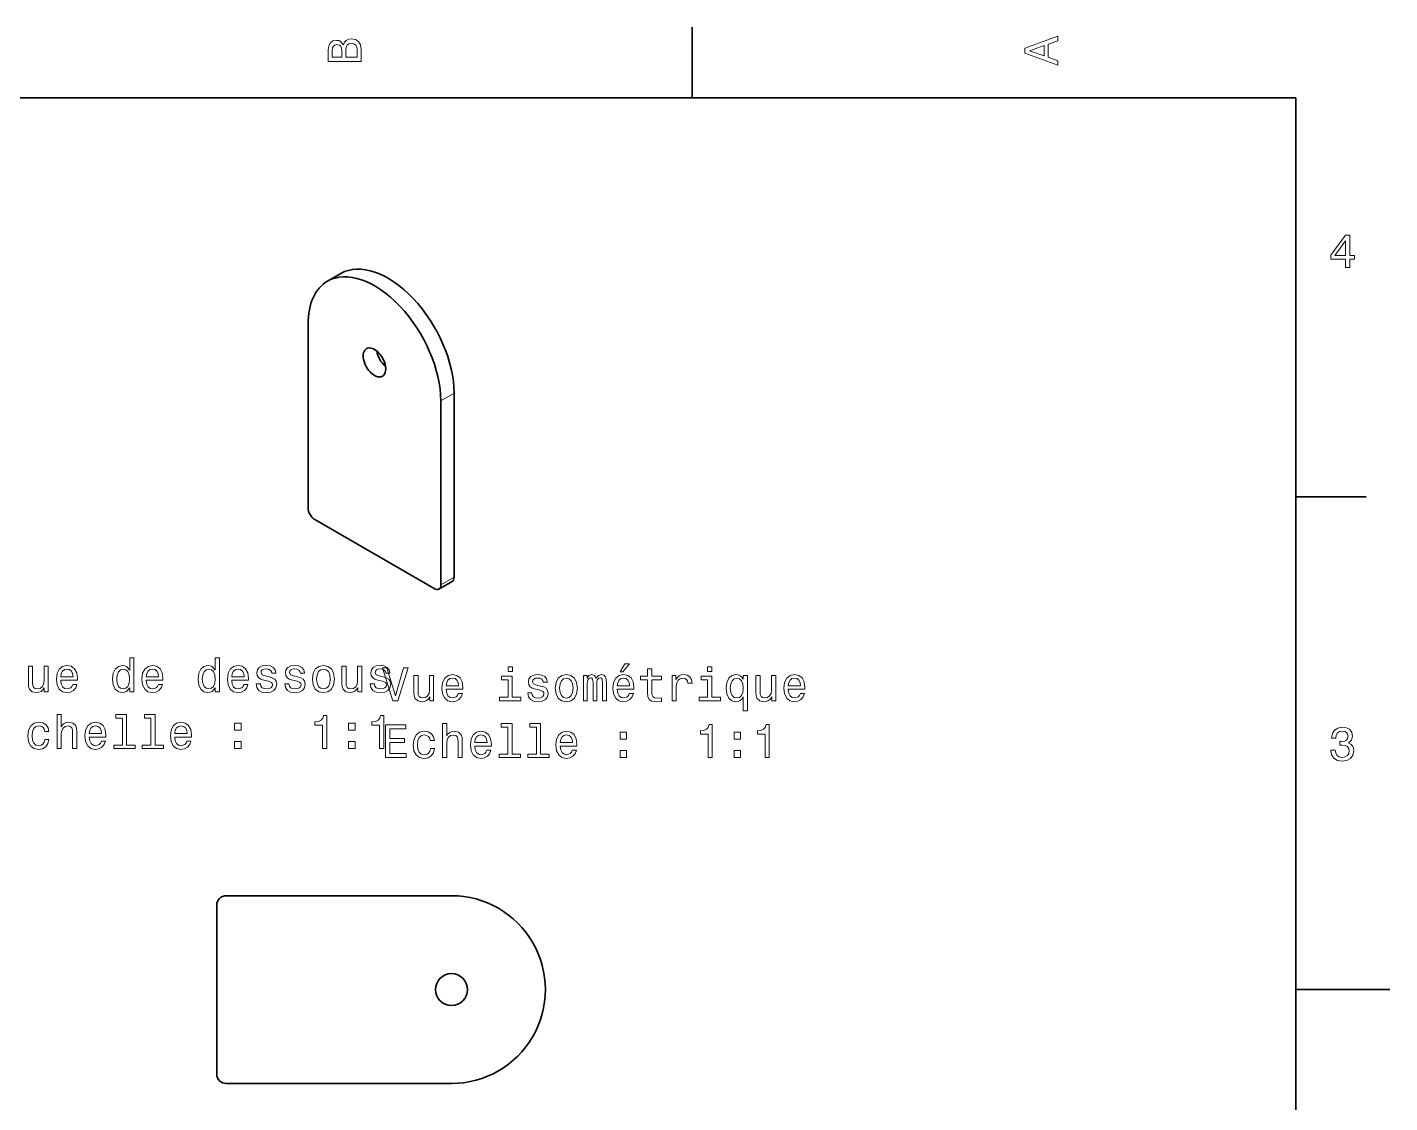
# Model space of a CAD drawing. Extents: x 0 to 297, y 0 to 210.
# Drawn here: x 151.9 to 297, y 93 to 207.5 of the extents above; entities that cross this region are included whole.
import ezdxf

# ---------------------------------------------------------------- set-up
doc = ezdxf.new("R2010")
doc.units = 0

msp = doc.modelspace()

# ---------------------------------------------------------------- linework, layer by layer
at = {"color": 7, "lineweight": 35, "ltscale": 0.1875}
for p, q in [((222.699997, 200), (222.699997, 207.5)), ((287, 157.5), (294.5, 157.5))]:
    msp.add_line(p, q, dxfattribs=at)
at = {"color": 7, "lineweight": 35}
for p, q in [((287, 200), (10, 200)), ((287, 10), (287, 200)), ((173.059586, 115.000015), (197.059586, 115.000015)), ((197.059586, 95.000015), (173.059586, 95.000015))]:
    msp.add_line(p, q, dxfattribs=at)
at = {"color": 7, "lineweight": 35, "ltscale": 0.040825}
for p, q in [((185.266693, 181.274933), (183.852478, 180.458435)), ((195.716446, 147.662018), (197.130661, 148.478516))]:
    msp.add_line(p, q, dxfattribs=at)
at = {"color": 7, "lineweight": 35, "ltscale": 0.489898}
for p, q in [((181.781418, 175.880676), (181.781418, 156.28476)), ((197.337769, 148.936295), (197.337769, 168.532196)), ((195.923553, 148.119797), (195.923553, 167.715698))]:
    msp.add_line(p, q, dxfattribs=at)
at = {"color": 7, "lineweight": 13, "ltscale": 0.040825}
for p, q in [((195.923553, 167.715698), (197.337769, 168.532196)), ((195.923553, 148.119797), (197.337769, 148.936295))]:
    msp.add_line(p, q, dxfattribs=at)
at = {"color": 7, "lineweight": 35, "ltscale": 0.367423}
msp.add_line((182.488525, 155.060013), (195.216446, 147.711548), dxfattribs=at)
at = {"color": 7, "lineweight": 35, "ltscale": 0.45}
msp.add_line((172.059586, 96.000015), (172.059586, 114.000015), dxfattribs=at)
at = {"color": 7, "lineweight": 35, "ltscale": 0.25}
msp.add_line((287, 105), (297, 105), dxfattribs=at)
at = {"color": 7, "lineweight": 13}
for points in [[(185.542007, 205.630417), (185.249496, 205.983429), (185.052811, 206.074219), (184.81073, 206.104477), (184.432495, 206.03891), (184.160156, 205.842224), (183.993729, 205.524506), (183.933212, 205.080704), (183.933212, 203.835022), (187.433212, 203.835022), (187.433212, 205.151306), (187.36261, 205.620331), (187.155838, 205.968307), (186.828018, 206.185165), (186.384216, 206.260818), (186.08667, 206.215424), (185.839554, 206.094391), (185.65799, 205.897705)], [(261.633209, 203.466858), (261.633209, 203.930847), (260.604401, 204.298996), (260.604401, 205.695969), (261.633209, 206.064133), (261.633209, 206.538193), (258.128174, 205.257217), (258.128174, 204.742798)], [(185.385666, 204.984879), (185.385666, 204.298996), (184.351807, 204.298996), (184.351807, 205.025223), (184.382065, 205.297562), (184.472839, 205.489197), (184.629181, 205.605194), (184.86116, 205.645538), (185.093155, 205.600143), (185.254532, 205.479111), (185.355408, 205.272339)], [(187.014618, 205.095825), (187.014618, 204.298996), (185.809296, 204.298996), (185.809296, 205.050446), (185.844589, 205.368164), (185.9505, 205.595108), (186.132065, 205.731277), (186.394302, 205.776657), (186.671692, 205.731277), (186.863327, 205.605194), (186.979324, 205.393372)], [(260.17572, 204.460388), (258.632477, 205), (260.17572, 205.539627)], [(292.277374, 181.916794), (292.731262, 181.916794), (292.731262, 182.784225), (293.23056, 182.784225), (293.23056, 183.187683), (292.731262, 183.187683), (292.731262, 185.341141), (292.272339, 185.341141), (290.739197, 183.228027), (290.739197, 182.784225), (292.277374, 182.784225)], [(291.162842, 183.187683), (292.277374, 184.756134), (292.277374, 183.187683)], [(154.097977, 139.434296), (153.654175, 139.434296), (153.654175, 137.870895), (153.603745, 137.507797), (153.457489, 137.245544), (153.230545, 137.084152), (152.932999, 137.033722), (152.695969, 137.074066), (152.544662, 137.195114), (152.458939, 137.401886), (152.438766, 137.694382), (152.438766, 139.434296), (151.994965, 139.434296), (151.994965, 137.654037), (152.010086, 137.295975), (152.105911, 136.998428), (152.398422, 136.726089), (152.867432, 136.630264), (153.119598, 136.665573), (153.336456, 136.756348), (153.523056, 136.912689), (153.674347, 137.139633), (153.674347, 136.726089), (154.097977, 136.726089)], [(155.434433, 137.951599), (157.209656, 137.951599), (157.214691, 138.158371), (157.134003, 138.738342), (156.912109, 139.172058), (156.559082, 139.434296), (156.090057, 139.530121), (155.631119, 139.42926), (155.278091, 139.146835), (155.051147, 138.687912), (154.970459, 138.082718), (155.046112, 137.462402), (155.273056, 137.008514), (155.621033, 136.726089), (156.074921, 136.630264), (156.468292, 136.695831), (156.791061, 136.867294), (157.028091, 137.139633), (157.164261, 137.502747), (156.72551, 137.502747), (156.63472, 137.30101), (156.503601, 137.149719), (156.130402, 137.028687), (155.842941, 137.084152), (155.626083, 137.260666), (155.484863, 137.548141), (155.434433, 137.936462)], [(162.782425, 137.144684), (162.782425, 136.726089), (163.226227, 136.726089), (163.226227, 140.347122), (162.78746, 140.347122), (162.78746, 139.020752), (162.44957, 139.404037), (162.242798, 139.494827), (162.005768, 139.530121), (161.577087, 139.42926), (161.244232, 139.146835), (161.027374, 138.692947), (160.951736, 138.082718), (161.027374, 137.472488), (161.244232, 137.01355), (161.577087, 136.726089), (162.005768, 136.630264), (162.242798, 136.665573), (162.454605, 136.756348)], [(164.542511, 137.951599), (166.317719, 137.951599), (166.322769, 138.158371), (166.242081, 138.738342), (166.020172, 139.172058), (165.667145, 139.434296), (165.19812, 139.530121), (164.739197, 139.42926), (164.386169, 139.146835), (164.159225, 138.687912), (164.078537, 138.082718), (164.154175, 137.462402), (164.381119, 137.008514), (164.729111, 136.726089), (165.182999, 136.630264), (165.57637, 136.695831), (165.899139, 136.867294), (166.136169, 137.139633), (166.272339, 137.502747), (165.833572, 137.502747), (165.742798, 137.30101), (165.611664, 137.149719), (165.23848, 137.028687), (164.951004, 137.084152), (164.734146, 137.260666), (164.592941, 137.548141), (164.542511, 137.936462)], [(171.890488, 137.144684), (171.890488, 136.726089), (172.33429, 136.726089), (172.33429, 140.347122), (171.895538, 140.347122), (171.895538, 139.020752), (171.557632, 139.404037), (171.350861, 139.494827), (171.113831, 139.530121), (170.685165, 139.42926), (170.35231, 139.146835), (170.135452, 138.692947), (170.059799, 138.082718), (170.135452, 137.472488), (170.35231, 137.01355), (170.685165, 136.726089), (171.113831, 136.630264), (171.350861, 136.665573), (171.562683, 136.756348)], [(173.650574, 137.951599), (175.425797, 137.951599), (175.430832, 138.158371), (175.350143, 138.738342), (175.128235, 139.172058), (174.775223, 139.434296), (174.306198, 139.530121), (173.84726, 139.42926), (173.494232, 139.146835), (173.267288, 138.687912), (173.1866, 138.082718), (173.262253, 137.462402), (173.489197, 137.008514), (173.837173, 136.726089), (174.291061, 136.630264), (174.684433, 136.695831), (175.007202, 136.867294), (175.244232, 137.139633), (175.380402, 137.502747), (174.94165, 137.502747), (174.850861, 137.30101), (174.719742, 137.149719), (174.346542, 137.028687), (174.059082, 137.084152), (173.842224, 137.260666), (173.701004, 137.548141), (173.650574, 137.936462)], [(177.624634, 138.304626), (177.195969, 138.405487), (176.878235, 138.521484), (176.772339, 138.758514), (176.802597, 138.924942), (176.908508, 139.045975), (177.079971, 139.121628), (177.327087, 139.151886), (177.564117, 139.121628), (177.750717, 139.030838), (177.871765, 138.894684), (177.922195, 138.71312), (178.355911, 138.71312), (178.355911, 138.723206), (178.280258, 139.05101), (178.073486, 139.308228), (177.750717, 139.469604), (177.327087, 139.530121), (176.898407, 139.469604), (176.585739, 139.303177), (176.389053, 139.056061), (176.328522, 138.743378), (176.373917, 138.440781), (176.515137, 138.228973), (176.747116, 138.077667), (177.085022, 137.971771), (177.579254, 137.850723), (177.881836, 137.724655), (177.96254, 137.623779), (177.992798, 137.472488), (177.947403, 137.285889), (177.82637, 137.144684), (177.629684, 137.053894), (177.367432, 137.023636), (177.090057, 137.053894), (176.888336, 137.159805), (176.752167, 137.331284), (176.696686, 137.568314), (176.268005, 137.568314), (176.338623, 137.164856), (176.545395, 136.872345), (176.873199, 136.695831), (177.327087, 136.630264), (177.801147, 136.695831), (178.149139, 136.872345), (178.360947, 137.15477), (178.4366, 137.522919), (178.381119, 137.840637), (178.224777, 138.057495), (177.967575, 138.198715)], [(180.66066, 138.304626), (180.231995, 138.405487), (179.914261, 138.521484), (179.80835, 138.758514), (179.838623, 138.924942), (179.944519, 139.045975), (180.115997, 139.121628), (180.363113, 139.151886), (180.600143, 139.121628), (180.786743, 139.030838), (180.907776, 138.894684), (180.958221, 138.71312), (181.391937, 138.71312), (181.391937, 138.723206), (181.316284, 139.05101), (181.109512, 139.308228), (180.786743, 139.469604), (180.363113, 139.530121), (179.934433, 139.469604), (179.621765, 139.303177), (179.425079, 139.056061), (179.364548, 138.743378), (179.409943, 138.440781), (179.551147, 138.228973), (179.783142, 138.077667), (180.121033, 137.971771), (180.615265, 137.850723), (180.917862, 137.724655), (180.998566, 137.623779), (181.028809, 137.472488), (180.983429, 137.285889), (180.862396, 137.144684), (180.66571, 137.053894), (180.403458, 137.023636), (180.126083, 137.053894), (179.924347, 137.159805), (179.788177, 137.331284), (179.732712, 137.568314), (179.304031, 137.568314), (179.374634, 137.164856), (179.581406, 136.872345), (179.909225, 136.695831), (180.363113, 136.630264), (180.837173, 136.695831), (181.18515, 136.872345), (181.396973, 137.15477), (181.472626, 137.522919), (181.417145, 137.840637), (181.260803, 138.057495), (181.003601, 138.198715)], [(182.239197, 138.077667), (182.319885, 137.462402), (182.55188, 137.008514), (182.920029, 136.726089), (183.414261, 136.630264), (183.903458, 136.726089), (184.271606, 137.003464), (184.503601, 137.457352), (184.58934, 138.077667), (184.503601, 138.692947), (184.271606, 139.151886), (183.903458, 139.42926), (183.414261, 139.530121), (182.920029, 139.42926), (182.55188, 139.146835), (182.319885, 138.692947)], [(187.494232, 139.434296), (187.05043, 139.434296), (187.05043, 137.870895), (187, 137.507797), (186.853745, 137.245544), (186.626801, 137.084152), (186.329254, 137.033722), (186.092224, 137.074066), (185.940918, 137.195114), (185.855179, 137.401886), (185.835007, 137.694382), (185.835007, 139.434296), (185.391205, 139.434296), (185.391205, 137.654037), (185.406342, 137.295975), (185.502167, 136.998428), (185.794662, 136.726089), (186.263687, 136.630264), (186.515839, 136.665573), (186.732712, 136.756348), (186.919312, 136.912689), (187.070602, 137.139633), (187.070602, 136.726089), (187.494232, 136.726089)], [(189.768738, 138.304626), (189.340057, 138.405487), (189.022339, 138.521484), (188.916428, 138.758514), (188.946686, 138.924942), (189.052582, 139.045975), (189.22406, 139.121628), (189.471176, 139.151886), (189.708206, 139.121628), (189.894806, 139.030838), (190.015839, 138.894684), (190.066284, 138.71312), (190.5, 138.71312), (190.5, 138.723206), (190.424347, 139.05101), (190.217575, 139.308228), (189.894806, 139.469604), (189.471176, 139.530121), (189.042511, 139.469604), (188.729828, 139.303177), (188.533142, 139.056061), (188.472626, 138.743378), (188.518005, 138.440781), (188.65921, 138.228973), (188.891205, 138.077667), (189.229095, 137.971771), (189.723343, 137.850723), (190.02594, 137.724655), (190.106628, 137.623779), (190.136887, 137.472488), (190.091492, 137.285889), (189.970459, 137.144684), (189.773773, 137.053894), (189.51152, 137.023636), (189.234146, 137.053894), (189.03241, 137.159805), (188.896255, 137.331284), (188.840775, 137.568314), (188.412109, 137.568314), (188.482697, 137.164856), (188.689484, 136.872345), (189.017288, 136.695831), (189.471176, 136.630264), (189.945236, 136.695831), (190.293228, 136.872345), (190.505035, 137.15477), (190.580688, 137.522919), (190.525208, 137.840637), (190.368866, 138.057495), (190.111664, 138.198715)], [(203.5495, 139.379578), (203.080475, 139.379578), (203.080475, 138.875259), (203.5495, 138.875259)], [(215.017792, 138.834915), (215.315353, 138.834915), (216.016357, 139.692261), (215.522125, 139.692261)], [(224.801666, 139.379578), (224.332642, 139.379578), (224.332642, 138.875259), (224.801666, 138.875259)], [(155.434433, 138.324799), (155.489914, 138.672775), (155.626083, 138.929977), (155.832855, 139.086319), (156.105194, 139.1418), (156.372482, 139.086319), (156.579254, 138.929977), (156.705338, 138.672775), (156.750717, 138.324799)], [(162.081406, 139.131714), (162.373917, 139.061096), (162.595825, 138.86441), (162.726944, 138.536606), (162.777374, 138.082718), (162.726944, 137.623779), (162.595825, 137.295975), (162.373917, 137.094238), (162.081406, 137.028687), (161.804031, 137.094238), (161.592224, 137.295975), (161.451004, 137.62883), (161.405624, 138.082718), (161.451004, 138.53157), (161.592224, 138.859375), (161.804031, 139.061096)], [(164.542511, 138.324799), (164.597977, 138.672775), (164.734146, 138.929977), (164.940918, 139.086319), (165.213257, 139.1418), (165.480545, 139.086319), (165.687317, 138.929977), (165.8134, 138.672775), (165.858795, 138.324799)], [(171.189484, 139.131714), (171.481995, 139.061096), (171.703888, 138.86441), (171.835022, 138.536606), (171.885452, 138.082718), (171.835022, 137.623779), (171.703888, 137.295975), (171.481995, 137.094238), (171.189484, 137.028687), (170.912109, 137.094238), (170.700287, 137.295975), (170.559082, 137.62883), (170.513687, 138.082718), (170.559082, 138.53157), (170.700287, 138.859375), (170.912109, 139.061096)], [(173.650574, 138.324799), (173.706055, 138.672775), (173.842224, 138.929977), (174.048996, 139.086319), (174.32132, 139.1418), (174.588623, 139.086319), (174.795395, 138.929977), (174.921478, 138.672775), (174.966858, 138.324799)], [(182.693085, 138.082718), (182.738464, 138.536606), (182.879684, 138.86441), (183.106628, 139.066147), (183.414261, 139.136749), (183.716858, 139.066147), (183.943802, 138.869461), (184.085022, 138.536606), (184.135437, 138.082718), (184.085022, 137.623779), (183.943802, 137.290924), (183.716858, 137.089203), (183.414261, 137.023636), (183.106628, 137.089203), (182.879684, 137.290924), (182.738464, 137.623779)], [(191.955124, 139.263596), (191.077591, 136.283035), (190.174866, 139.263596), (189.695755, 139.263596), (190.825439, 135.758545), (191.329758, 135.758545), (192.434219, 139.263596)], [(195.157562, 138.466751), (194.71376, 138.466751), (194.71376, 136.903351), (194.66333, 136.540253), (194.517075, 136.278), (194.290131, 136.116608), (193.992584, 136.066177), (193.755554, 136.106522), (193.604248, 136.22757), (193.518524, 136.434341), (193.498352, 136.726837), (193.498352, 138.466751), (193.054535, 138.466751), (193.054535, 136.686493), (193.069672, 136.32843), (193.165497, 136.030884), (193.458008, 135.758545), (193.927017, 135.66272), (194.179184, 135.698029), (194.396042, 135.788803), (194.582642, 135.945145), (194.733932, 136.172089), (194.733932, 135.758545), (195.157562, 135.758545)], [(196.494019, 136.984055), (198.269241, 136.984055), (198.274277, 137.190826), (198.193588, 137.770798), (197.971695, 138.204514), (197.618668, 138.466751), (197.149643, 138.562576), (196.690704, 138.461716), (196.337677, 138.179291), (196.110733, 137.720367), (196.030045, 137.115173), (196.105698, 136.494858), (196.332642, 136.04097), (196.680618, 135.758545), (197.134521, 135.66272), (197.527893, 135.728287), (197.850647, 135.89975), (198.087677, 136.172089), (198.223846, 136.535202), (197.785095, 136.535202), (197.694305, 136.333466), (197.563187, 136.182175), (197.189987, 136.061142), (196.902527, 136.116608), (196.685669, 136.293121), (196.544449, 136.580597), (196.494019, 136.968918)], [(196.494019, 137.357254), (196.5495, 137.705231), (196.685669, 137.962433), (196.892441, 138.118774), (197.16478, 138.174255), (197.432068, 138.118774), (197.63884, 137.962433), (197.764923, 137.705231), (197.810303, 137.357254)], [(203.534363, 136.131744), (203.534363, 138.375977), (202.394592, 138.375977), (202.394592, 137.997742), (203.090561, 137.997742), (203.090561, 136.131744), (202.182785, 136.131744), (202.182785, 135.758545), (204.45224, 135.758545), (204.45224, 136.131744)], [(206.540131, 137.337082), (206.111465, 137.437943), (205.793732, 137.55394), (205.687836, 137.79097), (205.718094, 137.957397), (205.82399, 138.07843), (205.995468, 138.154083), (206.242584, 138.184341), (206.479614, 138.154083), (206.666214, 138.063293), (206.787247, 137.927139), (206.837677, 137.745575), (207.271408, 137.745575), (207.271408, 137.755661), (207.195755, 138.083466), (206.988983, 138.340683), (206.666214, 138.50206), (206.242584, 138.562576), (205.813904, 138.50206), (205.501221, 138.335632), (205.304535, 138.088516), (205.244019, 137.775833), (205.289413, 137.473236), (205.430618, 137.261429), (205.662613, 137.110123), (206.000504, 137.004227), (206.494751, 136.883179), (206.797333, 136.757111), (206.878021, 136.656235), (206.908295, 136.504944), (206.8629, 136.318344), (206.741867, 136.177139), (206.545181, 136.086349), (206.282928, 136.056091), (206.005554, 136.086349), (205.803818, 136.192261), (205.667664, 136.363739), (205.612183, 136.600769), (205.183502, 136.600769), (205.254105, 136.197311), (205.460876, 135.9048), (205.788696, 135.728287), (206.242584, 135.66272), (206.716644, 135.728287), (207.064636, 135.9048), (207.276443, 136.187225), (207.352097, 136.555374), (207.296616, 136.873093), (207.140274, 137.089951), (206.883072, 137.231171)], [(208.118668, 137.110123), (208.199356, 136.494858), (208.431335, 136.04097), (208.7995, 135.758545), (209.293732, 135.66272), (209.782928, 135.758545), (210.151093, 136.035919), (210.383072, 136.489807), (210.468811, 137.110123), (210.383072, 137.725403), (210.151093, 138.184341), (209.782928, 138.461716), (209.293732, 138.562576), (208.7995, 138.461716), (208.431335, 138.179291), (208.199356, 137.725403)], [(208.572556, 137.115173), (208.61795, 137.569061), (208.759155, 137.896881), (208.986099, 138.098602), (209.293732, 138.169205), (209.596329, 138.098602), (209.823273, 137.901917), (209.964478, 137.569061), (210.014923, 137.115173), (209.964478, 136.656235), (209.823273, 136.32338), (209.596329, 136.121658), (209.293732, 136.056091), (208.986099, 136.121658), (208.759155, 136.32338), (208.61795, 136.656235)], [(211.109299, 135.758545), (211.517807, 135.758545), (211.517807, 137.569061), (211.543015, 137.8414), (211.618668, 138.038086), (211.734665, 138.154083), (211.885956, 138.199463), (212.006989, 138.159119), (212.087677, 138.058258), (212.128036, 137.88678), (212.143158, 137.659836), (212.143158, 135.758545), (212.526443, 135.758545), (212.526443, 137.569061), (212.551666, 137.836349), (212.627304, 138.033035), (212.748352, 138.154083), (212.899643, 138.199463), (213.020676, 138.159119), (213.101379, 138.058258), (213.15181, 137.659836), (213.15181, 135.758545), (213.560303, 135.758545), (213.560303, 137.629578), (213.535095, 138.017914), (213.454407, 138.31546), (213.293015, 138.497025), (213.030762, 138.562576), (212.723129, 138.461716), (212.486099, 138.169205), (212.2995, 138.456665), (211.986816, 138.562576), (211.699356, 138.461716), (211.50267, 138.179291), (211.50267, 138.466751), (211.109299, 138.466751)], [(214.710159, 136.984055), (216.485382, 136.984055), (216.490417, 137.190826), (216.409729, 137.770798), (216.187836, 138.204514), (215.834808, 138.466751), (215.365784, 138.562576), (214.906845, 138.461716), (214.553818, 138.179291), (214.326874, 137.720367), (214.246185, 137.115173), (214.321838, 136.494858), (214.548782, 136.04097), (214.896759, 135.758545), (215.350647, 135.66272), (215.744019, 135.728287), (216.066788, 135.89975), (216.303818, 136.172089), (216.439987, 136.535202), (216.001221, 136.535202), (215.910446, 136.333466), (215.779327, 136.182175), (215.406128, 136.061142), (215.118668, 136.116608), (214.90181, 136.293121), (214.76059, 136.580597), (214.710159, 136.968918)], [(214.710159, 137.357254), (214.76564, 137.705231), (214.90181, 137.962433), (215.108582, 138.118774), (215.38092, 138.174255), (215.648209, 138.118774), (215.85498, 137.962433), (215.981049, 137.705231), (216.026443, 137.357254)], [(217.952957, 137.997742), (217.952957, 136.641113), (217.983215, 136.202347), (218.12442, 135.89975), (218.406845, 135.723236), (218.885956, 135.66272), (219.410446, 135.687943), (219.410446, 136.071228), (219.027161, 136.04097), (218.679184, 136.081314), (218.492584, 136.207397), (218.411896, 136.419205), (218.396759, 136.716751), (218.396759, 137.997742), (219.410446, 137.997742), (219.410446, 138.375977), (218.396759, 138.375977), (218.396759, 139.16777), (217.952957, 139.16777), (217.952957, 138.375977), (217.186386, 138.375977), (217.186386, 137.997742)], [(220.560303, 135.758545), (221.004105, 135.758545), (221.004105, 137.306808), (221.0495, 137.680008), (221.185669, 137.947311), (221.407562, 138.108688), (221.705109, 138.164169), (221.927017, 138.12886), (222.093445, 138.028), (222.194305, 137.856522), (222.229614, 137.624542), (222.678467, 137.624542), (222.61795, 138.033035), (222.451508, 138.325546), (222.174133, 138.50206), (221.795898, 138.562576), (221.538696, 138.522232), (221.316788, 138.421371), (221.120102, 138.249893), (220.96376, 138.017914), (220.96376, 138.466751), (220.560303, 138.466751)], [(224.78653, 136.131744), (224.78653, 138.375977), (223.646759, 138.375977), (223.646759, 137.997742), (224.342728, 137.997742), (224.342728, 136.131744), (223.434937, 136.131744), (223.434937, 135.758545), (225.704391, 135.758545), (225.704391, 136.131744)], [(228.130188, 138.048172), (227.973846, 138.275116), (227.797333, 138.436493), (227.590561, 138.527283), (227.353531, 138.562576), (226.924866, 138.461716), (226.59201, 138.179291), (226.375153, 137.725403), (226.2995, 137.115173), (226.375153, 136.499893), (226.59201, 136.046005), (226.924866, 135.758545), (227.353531, 135.66272), (227.590561, 135.692978), (227.792297, 135.778717), (227.968811, 135.935059), (228.130188, 136.172089), (228.130188, 134.709549), (228.57399, 134.709549), (228.57399, 138.466751), (228.130188, 138.466751)], [(226.753387, 137.115173), (226.798767, 137.564026), (226.939987, 137.89183), (227.151794, 138.093567), (227.429184, 138.164169), (227.72168, 138.093567), (227.943588, 137.896881), (228.074707, 137.569061), (228.125153, 137.115173), (228.074707, 136.656235), (227.943588, 136.32843), (227.72168, 136.126694), (227.429184, 136.061142), (227.151794, 136.126694), (226.939987, 136.32843), (226.798767, 136.661285)], [(231.589844, 138.466751), (231.146042, 138.466751), (231.146042, 136.903351), (231.095612, 136.540253), (230.949356, 136.278), (230.722412, 136.116608), (230.42485, 136.066177), (230.18782, 136.106522), (230.03653, 136.22757), (229.95079, 136.434341), (229.930618, 136.726837), (229.930618, 138.466751), (229.486816, 138.466751), (229.486816, 136.686493), (229.501953, 136.32843), (229.597763, 136.030884), (229.890274, 135.758545), (230.359299, 135.66272), (230.61145, 135.698029), (230.828308, 135.788803), (231.014908, 135.945145), (231.166214, 136.172089), (231.166214, 135.758545), (231.589844, 135.758545)], [(232.9263, 136.984055), (234.701508, 136.984055), (234.706558, 137.190826), (234.625854, 137.770798), (234.403961, 138.204514), (234.050934, 138.466751), (233.581909, 138.562576), (233.122986, 138.461716), (232.769958, 138.179291), (232.543015, 137.720367), (232.462311, 137.115173), (232.537964, 136.494858), (232.764908, 136.04097), (233.1129, 135.758545), (233.566788, 135.66272), (233.960159, 135.728287), (234.282928, 135.89975), (234.519958, 136.172089), (234.656128, 136.535202), (234.217361, 136.535202), (234.126587, 136.333466), (233.995453, 136.182175), (233.622253, 136.061142), (233.334793, 136.116608), (233.117935, 136.293121), (232.97673, 136.580597), (232.9263, 136.968918)], [(232.9263, 137.357254), (232.981766, 137.705231), (233.117935, 137.962433), (233.324707, 138.118774), (233.597046, 138.174255), (233.864334, 138.118774), (234.071106, 137.962433), (234.197189, 137.705231), (234.242584, 137.357254)], [(155.046112, 130.67926), (155.489914, 130.67926), (155.489914, 132.242661), (155.535309, 132.600723), (155.681549, 132.862976), (155.908508, 133.024368), (156.21109, 133.084885), (156.453171, 133.034454), (156.604462, 132.898285), (156.680115, 132.671341), (156.705338, 132.368744), (156.705338, 130.67926), (157.149139, 130.67926), (157.149139, 132.459518), (157.128967, 132.817596), (157.038177, 133.115143), (156.740631, 133.387466), (156.276657, 133.483292), (156.02449, 133.447998), (155.807632, 133.352173), (155.626083, 133.200867), (155.489914, 132.994095), (155.489914, 134.300293), (155.046112, 134.300293)], [(162.000717, 133.927094), (162.000717, 131.05246), (161.087891, 131.05246), (161.087891, 130.67926), (163.35231, 130.67926), (163.35231, 131.05246), (162.444519, 131.05246), (162.444519, 134.300293), (161.304749, 134.300293), (161.304749, 133.927094)], [(165.036743, 133.927094), (165.036743, 131.05246), (164.123917, 131.05246), (164.123917, 130.67926), (166.388336, 130.67926), (166.388336, 131.05246), (165.480545, 131.05246), (165.480545, 134.300293), (164.340775, 134.300293), (164.340775, 133.927094)], [(183.323486, 130.67926), (183.78241, 130.67926), (183.78241, 134.204483), (183.439484, 134.204483), (183.348694, 133.896835), (183.167145, 133.690063), (182.889771, 133.569031), (182.506485, 133.528687), (182.506485, 133.170609), (183.323486, 133.170609)], [(189.395538, 130.67926), (189.854462, 130.67926), (189.854462, 134.204483), (189.51152, 134.204483), (189.420746, 133.896835), (189.239197, 133.690063), (188.961807, 133.569031), (188.578522, 133.528687), (188.578522, 133.170609), (189.395538, 133.170609)], [(153.734863, 132.489777), (154.17363, 132.489777), (154.082855, 132.893234), (153.865997, 133.210968), (153.528091, 133.407654), (153.08934, 133.483292), (152.605194, 133.382431), (152.23703, 133.100006), (152.005051, 132.641083), (151.924347, 132.025803), (152, 131.415573), (152.226944, 130.961685), (152.585022, 130.67926), (153.074203, 130.583435), (153.507919, 130.659088), (153.845825, 130.870895), (154.077805, 131.203751), (154.17868, 131.647552), (153.755051, 131.647552), (153.679398, 131.365143), (153.538177, 131.15332), (153.336456, 131.022202), (153.08934, 130.981857), (152.781708, 131.047409), (152.559799, 131.249146), (152.42363, 131.57695), (152.378235, 132.040924), (152.42363, 132.494827), (152.564835, 132.822632), (152.791794, 133.024368), (153.08934, 133.094971), (153.351578, 133.049576), (153.548279, 132.933578), (153.679398, 132.741943)], [(158.470459, 131.90477), (160.245682, 131.90477), (160.250717, 132.111542), (160.170029, 132.691513), (159.94812, 133.125229), (159.595108, 133.387466), (159.126083, 133.483292), (158.667145, 133.382431), (158.314117, 133.100006), (158.087173, 132.641083), (158.006485, 132.035889), (158.082138, 131.415573), (158.309082, 130.961685), (158.657059, 130.67926), (159.110947, 130.583435), (159.504318, 130.649002), (159.827087, 130.820465), (160.064117, 131.092804), (160.200287, 131.455917), (159.761536, 131.455917), (159.670746, 131.254181), (159.539627, 131.10289), (159.166428, 130.981857), (158.878967, 131.037323), (158.662109, 131.213837), (158.520889, 131.501312), (158.470459, 131.889633)], [(158.470459, 132.277969), (158.52594, 132.625946), (158.662109, 132.883148), (158.868881, 133.03949), (159.141205, 133.094971), (159.408508, 133.03949), (159.61528, 132.883148), (159.741348, 132.625946), (159.786743, 132.277969)], [(167.578537, 131.90477), (169.353745, 131.90477), (169.358795, 132.111542), (169.278107, 132.691513), (169.056198, 133.125229), (168.703171, 133.387466), (168.234146, 133.483292), (167.775223, 133.382431), (167.422195, 133.100006), (167.195251, 132.641083), (167.114548, 132.035889), (167.190201, 131.415573), (167.417145, 130.961685), (167.765137, 130.67926), (168.219025, 130.583435), (168.612396, 130.649002), (168.935165, 130.820465), (169.172195, 131.092804), (169.30835, 131.455917), (168.869598, 131.455917), (168.778824, 131.254181), (168.64769, 131.10289), (168.27449, 130.981857), (167.98703, 131.037323), (167.770172, 131.213837), (167.628967, 131.501312), (167.578537, 131.889633)], [(167.578537, 132.277969), (167.634003, 132.625946), (167.770172, 132.883148), (167.976944, 133.03949), (168.249283, 133.094971), (168.516571, 133.03949), (168.723343, 132.883148), (168.849426, 132.625946), (168.894806, 132.277969)], [(173.958221, 132.636032), (174.654175, 132.636032), (174.654175, 133.387466), (173.958221, 133.387466)], [(186.102295, 132.636032), (186.798264, 132.636032), (186.798264, 133.387466), (186.102295, 133.387466)], [(190.018524, 129.711716), (192.237534, 129.711716), (192.237534, 130.135345), (190.482498, 130.135345), (190.482498, 131.320511), (192.045898, 131.320511), (192.045898, 131.73909), (190.482498, 131.73909), (190.482498, 132.788086), (192.197189, 132.788086), (192.197189, 133.211716), (190.018524, 133.211716)], [(194.794449, 131.522232), (195.233215, 131.522232), (195.142441, 131.92569), (194.925583, 132.243423), (194.587677, 132.440109), (194.148926, 132.515747), (193.66478, 132.414886), (193.296616, 132.132462), (193.064636, 131.673538), (192.983932, 131.058258), (193.059586, 130.448029), (193.28653, 129.994141), (193.644592, 129.711716), (194.133789, 129.615891), (194.567505, 129.691544), (194.905411, 129.903351), (195.13739, 130.236206), (195.238266, 130.680008), (194.814636, 130.680008), (194.738983, 130.397598), (194.597763, 130.185776), (194.396042, 130.054657), (194.148926, 130.014313), (193.841293, 130.079865), (193.619385, 130.281601), (193.483215, 130.609406), (193.43782, 131.073395), (193.483215, 131.527283), (193.62442, 131.855087), (193.851379, 132.056824), (194.148926, 132.127426), (194.411163, 132.082031), (194.607849, 131.966034), (194.738983, 131.774399)], [(196.105698, 129.711716), (196.5495, 129.711716), (196.5495, 131.275116), (196.594894, 131.633179), (196.741135, 131.895432), (196.968094, 132.056824), (197.270676, 132.11734), (197.512756, 132.06691), (197.664047, 131.93074), (197.7397, 131.703796), (197.764923, 131.401199), (197.764923, 129.711716), (198.208725, 129.711716), (198.208725, 131.491974), (198.188553, 131.850037), (198.097763, 132.147598), (197.800217, 132.419922), (197.336243, 132.515747), (197.084076, 132.480453), (196.867218, 132.384628), (196.685669, 132.233322), (196.5495, 132.02655), (196.5495, 133.332748), (196.105698, 133.332748)], [(199.530045, 130.937225), (201.305267, 130.937225), (201.310303, 131.143997), (201.229614, 131.723969), (201.007706, 132.157684), (200.654694, 132.419922), (200.185669, 132.515747), (199.72673, 132.414886), (199.373703, 132.132462), (199.146759, 131.673538), (199.066071, 131.068344), (199.141724, 130.448029), (199.368668, 129.994141), (199.716644, 129.711716), (200.170532, 129.615891), (200.563904, 129.681458), (200.886673, 129.852921), (201.123703, 130.125259), (201.259872, 130.488373), (200.821106, 130.488373), (200.730331, 130.286636), (200.599213, 130.135345), (200.226013, 130.014313), (199.938553, 130.069778), (199.721695, 130.246292), (199.580475, 130.533768), (199.530045, 130.922089)], [(199.530045, 131.310425), (199.585526, 131.658401), (199.721695, 131.915604), (199.928467, 132.071945), (200.20079, 132.127426), (200.468094, 132.071945), (200.674866, 131.915604), (200.800934, 131.658401), (200.846329, 131.310425)], [(203.060303, 132.959549), (203.060303, 130.084915), (202.147476, 130.084915), (202.147476, 129.711716), (204.411896, 129.711716), (204.411896, 130.084915), (203.504105, 130.084915), (203.504105, 133.332748), (202.364334, 133.332748), (202.364334, 132.959549)], [(206.096329, 132.959549), (206.096329, 130.084915), (205.183502, 130.084915), (205.183502, 129.711716), (207.447906, 129.711716), (207.447906, 130.084915), (206.540131, 130.084915), (206.540131, 133.332748), (205.40036, 133.332748), (205.40036, 132.959549)], [(208.638123, 130.937225), (210.41333, 130.937225), (210.418381, 131.143997), (210.337677, 131.723969), (210.115784, 132.157684), (209.762756, 132.419922), (209.293732, 132.515747), (208.834808, 132.414886), (208.481781, 132.132462), (208.254837, 131.673538), (208.174133, 131.068344), (208.249786, 130.448029), (208.47673, 129.994141), (208.824722, 129.711716), (209.27861, 129.615891), (209.671982, 129.681458), (209.994751, 129.852921), (210.231781, 130.125259), (210.36795, 130.488373), (209.929184, 130.488373), (209.838409, 130.286636), (209.707275, 130.135345), (209.334076, 130.014313), (209.046616, 130.069778), (208.829758, 130.246292), (208.688553, 130.533768), (208.638123, 130.922089)], [(208.638123, 131.310425), (208.693588, 131.658401), (208.829758, 131.915604), (209.03653, 132.071945), (209.308868, 132.127426), (209.576157, 132.071945), (209.782928, 131.915604), (209.909012, 131.658401), (209.954407, 131.310425)], [(215.017792, 131.668488), (215.71376, 131.668488), (215.71376, 132.419922), (215.017792, 132.419922)], [(224.383072, 129.711716), (224.84201, 129.711716), (224.84201, 133.236938), (224.499069, 133.236938), (224.408295, 132.929291), (224.22673, 132.722519), (223.949356, 132.601486), (223.566071, 132.561142), (223.566071, 132.203064), (224.383072, 132.203064)], [(227.161896, 131.668488), (227.857849, 131.668488), (227.857849, 132.419922), (227.161896, 132.419922)], [(230.455109, 129.711716), (230.914047, 129.711716), (230.914047, 133.236938), (230.571106, 133.236938), (230.480331, 132.929291), (230.298767, 132.722519), (230.021393, 132.601486), (229.638107, 132.561142), (229.638107, 132.203064), (230.455109, 132.203064)], [(290.729126, 130.51622), (290.729126, 130.480911), (290.809814, 129.996765), (291.046844, 129.633652), (291.420044, 129.401657), (291.914276, 129.315933), (292.438782, 129.401657), (292.832153, 129.623566), (293.08429, 129.976593), (293.175079, 130.430481), (293.134735, 130.728027), (293.023773, 130.970108), (292.842224, 131.156708), (292.600159, 131.292877), (292.927948, 131.565216), (293.043945, 131.998932), (292.968292, 132.392303), (292.751434, 132.68985), (292.398407, 132.87645), (291.914276, 132.942017), (291.460388, 132.861313), (291.112396, 132.63942), (290.885468, 132.286392), (290.809814, 131.817368), (290.809814, 131.782074), (291.258636, 131.782074), (291.299011, 132.104828), (291.430115, 132.336823), (291.641937, 132.478027), (291.939484, 132.528473), (292.201721, 132.488113), (292.393372, 132.382217), (292.509369, 132.210739), (292.554749, 131.97876), (292.509369, 131.731628), (292.388336, 131.565216), (292.176514, 131.46434), (291.889069, 131.434082), (291.692383, 131.439133), (291.692383, 131.04071), (291.939484, 131.050797), (292.257202, 131.005417), (292.494232, 130.884369), (292.635468, 130.687683), (292.685883, 130.430481), (292.630402, 130.13797), (292.484161, 129.921112), (292.252167, 129.784943), (291.944519, 129.739563), (291.626801, 129.789993), (291.394806, 129.941284), (291.248566, 130.183365), (291.193085, 130.51622)], [(173.958221, 130.67926), (174.654175, 130.67926), (174.654175, 131.430695), (173.958221, 131.430695)], [(186.102295, 130.67926), (186.798264, 130.67926), (186.798264, 131.430695), (186.102295, 131.430695)], [(215.017792, 129.711716), (215.71376, 129.711716), (215.71376, 130.46315), (215.017792, 130.46315)], [(227.161896, 129.711716), (227.857849, 129.711716), (227.857849, 130.46315), (227.161896, 130.46315)]]:
    msp.add_lwpolyline(points, close=True, dxfattribs=at)
at = {"color": 7, "lineweight": 35}
msp.add_circle((197.059586, 105.000015), 1.7, dxfattribs=at)
for centre, radius, start, end in [((173.059586, 114.000015), 1, 90.000003, 180.000005), ((197.059586, 105.000015), 10, 269.999997, 90.000003), ((173.059586, 96.000015), 1, 180.000005, 269.999997)]:
    msp.add_arc(centre, radius, start, end, dxfattribs=at)
for centre, major_axis, start_param, end_param in [((188.852478, 171.798187), (-5, 8.660255), 3.926990817, 6.2831853072), ((190.266693, 172.614685), (-5, 8.660255), 3.926990817, 6.2831853072), ((188.852478, 171.798187), (-5, 8.660255), 6.2831853072, 7.0685834706), ((188.852478, 171.798187), (-0.850006, 1.472244), 6.2831669148, 9.4247595684), ((188.852478, 171.798187), (-0.850006, 1.472244), 4.426990817, 6.2831669148), ((190.266693, 172.614685), (-0.850006, 1.472244), 0.9828734446, 2.1592759414), ((188.852478, 171.798187), (-0.850006, 1.472244), 3.1415742612, 4.426990817), ((182.488525, 155.876511), (-0.5, 0.866028), 0.7853981634, 2.3561944902), ((195.216446, 148.528046), (-0.5, 0.866028), 3.1415926536, 3.926990817), ((196.630661, 149.344543), (-0.5, 0.866028), 3.1415926536, 3.926990817), ((195.216446, 148.528046), (-0.5, 0.866028), 2.3561944902, 3.1415926536)]:
    msp.add_ellipse(centre, major_axis=major_axis, ratio=0.57735, start_param=start_param, end_param=end_param, dxfattribs=at)

doc.saveas('drawing.dxf')
